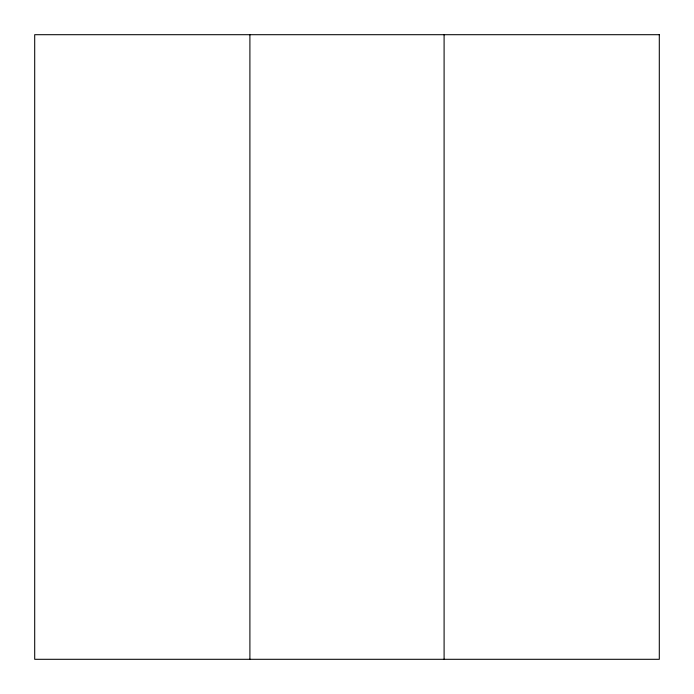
<?xml version="1.0" encoding="UTF-8"?>
<svg xmlns="http://www.w3.org/2000/svg" width="694" height="694" viewBox="0 0 694 694"><rect width="100%" height="100%" fill="white"/><g stroke="black" fill="none" stroke-linecap="round" stroke-linejoin="round"><path stroke-width="1.04" d="M444.099 34.7L444.099 659.3M249.901 34.7L249.901 659.3M659.3 34.7L34.7 34.7L34.7 659.3L659.3 659.3L659.3 34.7"/></g></svg>
